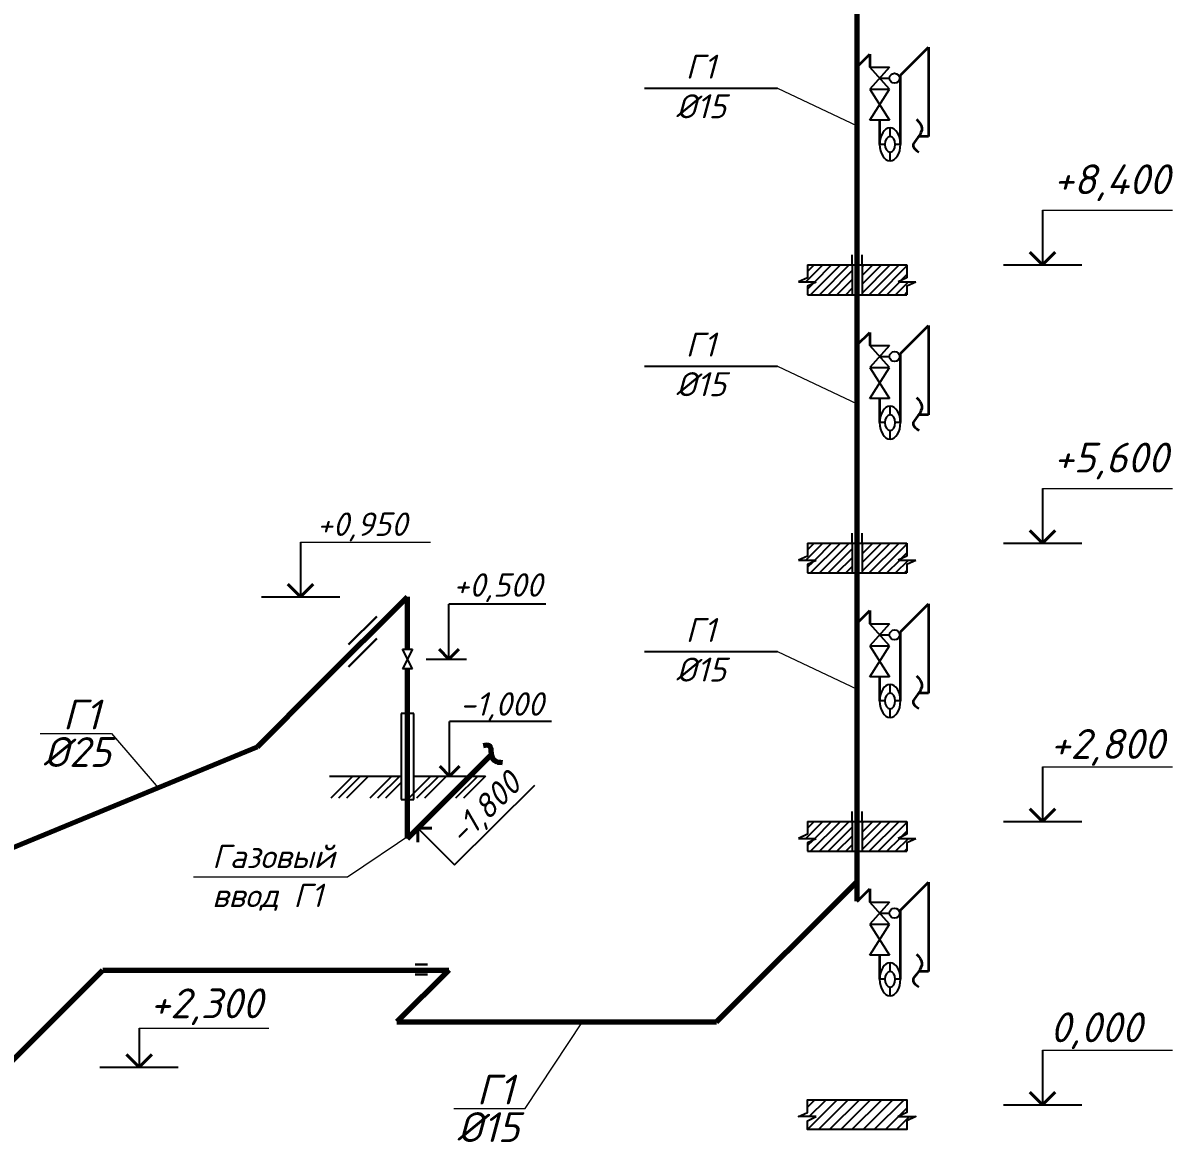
# Model space of a CAD drawing. Header units: millimetres. Extents: x -710977 to 10671, y -929782 to 89628.
# Drawn here: x -133.2 to -17.5, y 4410.8 to 4523.4 of the extents above; entities that cross this region are included whole.
import ezdxf

# ---------------------------------------------------------------- set-up
doc = ezdxf.new("R2010")
doc.units = ezdxf.units.MM
doc.header["$LTSCALE"] = 0.4
doc.layers.add('аксонометрия', color=84, linetype='Continuous')
doc.layers.add('кварталыИнфо', color=7, linetype='Continuous')
doc.layers.add('Надписи', color=7, linetype='Continuous', lineweight=20)
doc.styles.add('Zhenka', font='isocpeur.ttf', dxfattribs={"height": 400})
doc.styles.add('группа', font='isocpeui.ttf')
doc.styles.add('Курсив', font='isocpeui.ttf')
doc.styles.add('текстовый', font='isocpeui.ttf', dxfattribs={"height": 5})
pattern_1 = [(45, (-554.93565, 4307.68764), (-0.44194174, 0.44194174), [])]
pattern_2 = [(45, (-554.93565, 4335.68764), (-0.44194174, 0.44194174), [])]

msp = doc.modelspace()

# ---------------------------------------------------------------- hatches: boundary and pattern name
at = {"layer": 'аксонометрия', "lineweight": 25}
h = msp.add_hatch(dxfattribs=at)
h.set_pattern_fill('ANSI31', scale=5, style=0)
h.set_pattern_definition([(45, (-554.93565, 4363.68764), (-0.44194174, 0.44194174), [])])
h.paths.add_polyline_path([(-49.792, 4496.066), (-49.792, 4499.066), (-54.292, 4499.066), (-54.292, 4497.774), (-55.179, 4497.366), (-53.405, 4497.366), (-54.292, 4496.958), (-54.292, 4496.066)])
h = msp.add_hatch(dxfattribs=at)
h.set_pattern_fill('ANSI31', scale=5, style=0)
h.set_pattern_definition(pattern_2)
h.paths.add_polyline_path([(-43.405, 4497.366), (-45.179, 4497.366), (-44.292, 4497.774), (-44.292, 4499.066), (-48.792, 4499.066), (-48.792, 4496.066), (-44.292, 4496.066), (-44.292, 4496.958)])
h = msp.add_hatch(dxfattribs=at)
h.set_pattern_fill('ANSI31', scale=5, style=0)
h.set_pattern_definition(pattern_2)
h.paths.add_polyline_path([(-49.792, 4468.066), (-49.792, 4471.066), (-54.292, 4471.066), (-54.292, 4469.774), (-55.179, 4469.366), (-53.405, 4469.366), (-54.292, 4468.958), (-54.292, 4468.066)])
h = msp.add_hatch(dxfattribs=at)
h.set_pattern_fill('ANSI31', scale=5, style=0)
h.set_pattern_definition(pattern_1)
h.paths.add_polyline_path([(-43.405, 4469.366), (-45.179, 4469.366), (-44.292, 4469.774), (-44.292, 4471.066), (-48.792, 4471.066), (-48.792, 4468.066), (-44.292, 4468.066), (-44.292, 4468.958)])
h = msp.add_hatch(dxfattribs=at)
h.set_pattern_fill('ANSI31', scale=5, style=0)
h.set_pattern_definition(pattern_1)
h.paths.add_polyline_path([(-49.792, 4440.066), (-49.792, 4443.066), (-54.292, 4443.066), (-54.292, 4441.774), (-55.179, 4441.366), (-53.405, 4441.366), (-54.292, 4440.958), (-54.292, 4440.066)])
h = msp.add_hatch(dxfattribs=at)
h.set_pattern_fill('ANSI31', scale=5, style=0)
h.set_pattern_definition([(45, (-554.93565, 4279.68764), (-0.44194174, 0.44194174), [])])
h.paths.add_polyline_path([(-43.405, 4441.366), (-45.179, 4441.366), (-44.292, 4441.774), (-44.292, 4443.066), (-48.792, 4443.066), (-48.792, 4440.066), (-44.292, 4440.066), (-44.292, 4440.958)])
at = {"layer": 'кварталыИнфо', "ltscale": 0.12}
h = msp.add_hatch(dxfattribs=at)
h.set_pattern_fill('ANSI31', color=256, scale=0.25)
h.set_pattern_definition([(45, (-671.68064, 185.7497), (-0.56126601, 0.56126601), [])])
h.paths.add_polyline_path([(-53.405, 4413.366), (-55.179, 4413.366), (-54.292, 4413.774), (-54.292, 4415.066), (-44.292, 4415.066), (-44.292, 4413.774), (-45.179, 4413.366), (-43.405, 4413.366), (-44.292, 4412.958), (-44.292, 4412.066), (-54.292, 4412.066), (-54.292, 4412.958)])

# ---------------------------------------------------------------- linework, layer by layer
at = {"color": 7, "lineweight": 35}
for p, q in [((-49.292, 4519.006), (-48.019, 4520.278)), ((-48.019, 4520.278), (-48.019, 4518.941)), ((-44.934, 4518.141), (-42.106, 4520.97)), ((-42.106, 4520.97), (-42.106, 4511.97)), ((-44.934, 4511.191), (-44.934, 4518.141)), ((-47.034, 4513.621), (-47.034, 4511.191)), ((-42.106, 4511.97), (-43.106, 4511.97)), ((-44.934, 4490.141), (-42.106, 4492.97)), ((-42.106, 4492.97), (-42.106, 4483.97)), ((-49.292, 4491.006), (-48.019, 4492.278)), ((-48.019, 4492.278), (-48.019, 4490.941)), ((-44.934, 4483.191), (-44.934, 4490.141)), ((-47.034, 4485.621), (-47.034, 4483.191)), ((-42.106, 4483.97), (-43.106, 4483.97)), ((-44.934, 4462.141), (-42.106, 4464.97)), ((-42.106, 4464.97), (-42.106, 4455.97)), ((-49.292, 4463.006), (-48.019, 4464.278)), ((-48.019, 4464.278), (-48.019, 4462.941)), ((-44.934, 4455.191), (-44.934, 4462.141)), ((-47.034, 4457.621), (-47.034, 4455.191)), ((-42.106, 4455.97), (-43.106, 4455.97)), ((-44.934, 4434.141), (-42.106, 4436.97)), ((-42.106, 4436.97), (-42.106, 4427.97)), ((-49.292, 4435.006), (-48.019, 4436.278)), ((-48.019, 4436.278), (-48.019, 4434.941)), ((-44.934, 4427.191), (-44.934, 4434.141)), ((-47.034, 4429.621), (-47.034, 4427.191)), ((-42.106, 4427.97), (-43.106, 4427.97))]:
    msp.add_line(p, q, dxfattribs=at)
at = {"lineweight": 25}
for p, q in [((-70.7, 4516.83), (-57.312, 4516.83)), ((-70.7, 4516.83), (-57.312, 4516.83)), ((-70.7, 4488.869), (-57.312, 4488.869)), ((-70.7, 4488.869), (-57.312, 4488.869)), ((-70.7, 4460.154), (-57.312, 4460.154)), ((-70.7, 4460.154), (-57.312, 4460.154))]:
    msp.add_line(p, q, dxfattribs=at)
at = {"color": 7, "lineweight": 20}
for p, q in [((-30.634, 4504.569), (-17.582, 4504.569)), ((-30.634, 4476.569), (-17.582, 4476.569)), ((-105.285, 4471.173), (-92.233, 4471.173)), ((-131.502, 4451.909), (-124.323, 4451.909)), ((-124.323, 4451.909), (-119.607, 4446.449)), ((-30.634, 4448.569), (-17.582, 4448.569)), ((-100.557, 4437.504), (-93.878, 4442.003)), ((-116.051, 4437.504), (-100.557, 4437.504)), ((-121.538, 4422.26), (-108.486, 4422.26)), ((-82.692, 4414.173), (-76.93, 4422.894)), ((-30.634, 4420.059), (-17.582, 4420.059)), ((-89.871, 4414.173), (-82.692, 4414.173))]:
    msp.add_line(p, q, dxfattribs=at)
at = {"color": 7, "lineweight": 25}
for p, q in [((-30.634, 4504.569), (-30.634, 4499.066)), ((-34.578, 4499.066), (-26.69, 4499.066)), ((-30.634, 4476.569), (-30.634, 4471.066)), ((-105.285, 4471.173), (-105.285, 4465.669)), ((-34.578, 4471.066), (-26.69, 4471.066)), ((-109.229, 4465.669), (-101.341, 4465.669)), ((-80.601, 4464.935), (-90.363, 4464.935)), ((-90.363, 4459.409), (-90.363, 4464.935)), ((-92.647, 4459.409), (-88.601, 4459.409)), ((-80.059, 4453.115), (-90.308, 4453.115)), ((-90.308, 4447.63), (-90.308, 4453.115)), ((-30.634, 4448.569), (-30.634, 4443.066)), ((-89.803, 4438.688), (-81.716, 4446.733)), ((-34.578, 4443.066), (-26.69, 4443.066)), ((-93.499, 4442.383), (-89.802, 4438.689)), ((-121.538, 4422.26), (-121.538, 4418.361)), ((-30.634, 4420.059), (-30.634, 4414.556)), ((-125.482, 4418.361), (-117.594, 4418.361)), ((-34.578, 4414.556), (-26.69, 4414.556))]:
    msp.add_line(p, q, dxfattribs=at)
at = {"lineweight": 30}
for p, q in [((-100.457, 4460.856), (-97.625, 4463.687)), ((-97.625, 4461.466), (-100.457, 4458.635)), ((-93.753, 4428.673), (-92.513, 4428.673)), ((-92.513, 4427.673), (-93.753, 4427.673))]:
    msp.add_line(p, q, dxfattribs=at)
at = {"ltscale": 100}
for p, q in [((-93.905, 4453.913), (-95.161, 4453.913)), ((-95.161, 4453.913), (-95.161, 4445.275)), ((-93.905, 4445.275), (-93.905, 4453.913)), ((-95.161, 4445.275), (-93.905, 4445.275))]:
    msp.add_line(p, q, dxfattribs=at)
for p, q in [((-102.386, 4447.63), (-95.161, 4447.63)), ((-100.03, 4447.63), (-102.251, 4445.409)), ((-99.245, 4447.63), (-101.466, 4445.409)), ((-98.459, 4447.63), (-100.68, 4445.409)), ((-96.103, 4447.63), (-98.325, 4445.409)), ((-95.318, 4447.63), (-97.539, 4445.409)), ((-92.177, 4447.63), (-94.398, 4445.409)), ((-93.905, 4447.63), (-86.68, 4447.63)), ((-91.392, 4447.63), (-93.613, 4445.409)), ((-90.607, 4447.63), (-92.828, 4445.409)), ((-88.251, 4447.63), (-90.472, 4445.409)), ((-87.466, 4447.63), (-89.687, 4445.409)), ((-86.68, 4447.63), (-88.901, 4445.409)), ((-95.161, 4447.002), (-96.754, 4445.409))]:
    msp.add_line(p, q)
at = {"color": 7, "lineweight": 35}
for points in [[(-43.311, 4513.721), (-42.785, 4512.846), (-43.173, 4511.88), (-43.672, 4510.996), (-43.094, 4510.417)], [(-43.311, 4485.721), (-42.785, 4484.846), (-43.173, 4483.88), (-43.672, 4482.996), (-43.094, 4482.417)], [(-43.311, 4457.721), (-42.785, 4456.846), (-43.173, 4455.88), (-43.672, 4454.996), (-43.094, 4454.417)], [(-43.311, 4429.721), (-42.785, 4428.846), (-43.173, 4427.88), (-43.672, 4426.996), (-43.094, 4426.417)]]:
    msp.add_spline(points, degree=3, dxfattribs=at)
at = {"layer": 'аксонометрия', "color": 7, "lineweight": 70}
msp.add_line((-49.292, 4435.036), (-49.292, 4659.036), dxfattribs=at)
at = {"layer": 'аксонометрия', "color": 7, "lineweight": 20}
for p, q in [((-57.312, 4516.83), (-49.292, 4513.046)), ((-57.312, 4488.869), (-49.292, 4485.085)), ((-57.312, 4460.154), (-49.292, 4456.37))]:
    msp.add_line(p, q, dxfattribs=at)
at = {"layer": 'аксонометрия', "color": 7, "lineweight": 25}
for p, q in [((-47.034, 4517.841), (-46.034, 4517.841)), ((-45.984, 4511.977), (-45.984, 4512.844)), ((-46.505, 4511.191), (-47.034, 4511.191)), ((-44.934, 4511.191), (-45.463, 4511.191)), ((-45.984, 4509.539), (-45.984, 4510.406)), ((-49.792, 4499.066), (-49.792, 4500.066)), ((-48.792, 4499.066), (-48.792, 4500.066)), ((-54.292, 4499.066), (-44.292, 4499.066)), ((-54.292, 4499.066), (-54.292, 4497.774)), ((-49.792, 4499.066), (-49.792, 4496.066)), ((-48.792, 4499.066), (-48.792, 4496.066)), ((-44.292, 4499.066), (-44.292, 4497.774)), ((-54.292, 4497.774), (-55.179, 4497.366)), ((-55.179, 4497.366), (-53.405, 4497.366)), ((-54.292, 4496.958), (-53.405, 4497.366)), ((-44.292, 4497.774), (-45.179, 4497.366)), ((-45.179, 4497.366), (-43.405, 4497.366)), ((-44.292, 4496.958), (-43.405, 4497.366)), ((-54.292, 4496.958), (-54.292, 4496.066)), ((-54.292, 4496.066), (-44.292, 4496.066)), ((-49.292, 4496.066), (-49.292, 4491.066)), ((-44.292, 4496.958), (-44.292, 4496.066)), ((-47.034, 4489.841), (-46.034, 4489.841)), ((-45.984, 4483.977), (-45.984, 4484.844)), ((-46.505, 4483.191), (-47.034, 4483.191)), ((-45.984, 4481.539), (-45.984, 4482.406)), ((-44.934, 4483.191), (-45.463, 4483.191)), ((-49.792, 4471.066), (-49.792, 4472.066)), ((-48.792, 4471.066), (-48.792, 4472.066)), ((-54.292, 4471.066), (-44.292, 4471.066)), ((-54.292, 4471.066), (-54.292, 4469.774)), ((-49.792, 4471.066), (-49.792, 4468.066)), ((-48.792, 4471.066), (-48.792, 4468.066)), ((-44.292, 4471.066), (-44.292, 4469.774)), ((-54.292, 4469.774), (-55.179, 4469.366)), ((-55.179, 4469.366), (-53.405, 4469.366)), ((-54.292, 4468.958), (-53.405, 4469.366)), ((-44.292, 4469.774), (-45.179, 4469.366)), ((-45.179, 4469.366), (-43.405, 4469.366)), ((-44.292, 4468.958), (-43.405, 4469.366)), ((-54.292, 4468.958), (-54.292, 4468.066)), ((-44.292, 4468.958), (-44.292, 4468.066)), ((-54.292, 4468.066), (-44.292, 4468.066)), ((-47.034, 4461.841), (-46.034, 4461.841)), ((-94.033, 4458.409), (-95.033, 4460.409)), ((-95.033, 4460.409), (-94.033, 4460.409)), ((-94.033, 4460.409), (-95.033, 4458.409)), ((-94.033, 4458.409), (-95.033, 4458.409)), ((-45.984, 4455.977), (-45.984, 4456.844)), ((-46.505, 4455.191), (-47.034, 4455.191)), ((-45.984, 4453.539), (-45.984, 4454.406)), ((-44.934, 4455.191), (-45.463, 4455.191)), ((-49.792, 4443.066), (-49.792, 4444.066)), ((-48.792, 4443.066), (-48.792, 4444.066)), ((-54.292, 4443.066), (-44.292, 4443.066)), ((-54.292, 4443.066), (-54.292, 4441.774)), ((-49.792, 4443.066), (-49.792, 4440.066)), ((-48.792, 4443.066), (-48.792, 4440.066)), ((-44.292, 4443.066), (-44.292, 4441.774)), ((-54.292, 4441.774), (-55.179, 4441.366)), ((-44.292, 4441.774), (-45.179, 4441.366)), ((-55.179, 4441.366), (-53.405, 4441.366)), ((-54.292, 4440.958), (-53.405, 4441.366)), ((-54.292, 4440.958), (-54.292, 4440.066)), ((-45.179, 4441.366), (-43.405, 4441.366)), ((-44.292, 4440.958), (-43.405, 4441.366)), ((-44.292, 4440.958), (-44.292, 4440.066)), ((-47.034, 4433.841), (-46.034, 4433.841)), ((-45.984, 4427.977), (-45.984, 4428.844)), ((-46.505, 4427.191), (-47.034, 4427.191)), ((-44.934, 4427.191), (-45.463, 4427.191)), ((-45.984, 4425.539), (-45.984, 4426.406))]:
    msp.add_line(p, q, dxfattribs=at)
at = {"layer": 'аксонометрия'}
msp.add_line((-54.292, 4440.066), (-44.292, 4440.066), dxfattribs=at)
at = {"layer": 'аксонометрия', "color": 7, "lineweight": 60}
for q in [(-49.292, 4439.17), (-49.292, 4435.036)]:
    msp.add_line((-49.292, 4437.036), q, dxfattribs=at)
at = {"layer": 'аксонометрия', "color": 7, "lineweight": 25}
msp.add_lwpolyline([(-53.405, 4413.366), (-55.179, 4413.366), (-54.292, 4413.774), (-54.292, 4415.066), (-44.292, 4415.066), (-44.292, 4413.774), (-45.179, 4413.366), (-43.405, 4413.366), (-44.292, 4412.958), (-44.292, 4412.066), (-54.292, 4412.066), (-54.292, 4412.958)], close=True, dxfattribs=at)
for centre in [(-45.534, 4517.841), (-45.534, 4489.841), (-45.534, 4461.841), (-45.534, 4433.841)]:
    msp.add_circle(centre, 0.5, dxfattribs=at)
at = {"layer": 'аксонометрия', "color": 7, "lineweight": 25, "extrusion": (0, 0, -1)}
for centre, major_axis, ratio in [((-45.984, 4511.191), (0, -1.653), 0.6353435), ((-45.984, 4511.191), (0, -0.786), 0.6634455), ((-45.984, 4483.191), (0, -1.653), 0.6353435), ((-45.984, 4483.191), (0, -0.786), 0.6634455), ((-45.984, 4455.191), (0, -1.653), 0.6353435), ((-45.984, 4455.191), (0, -0.786), 0.6634455), ((-45.984, 4427.191), (0, -1.653), 0.6353435), ((-45.984, 4427.191), (0, -0.786), 0.6634455)]:
    msp.add_ellipse(centre, major_axis=major_axis, ratio=ratio, dxfattribs=at)
at = {"layer": 'кварталыИнфо', "ltscale": 0.12}
for p, q in [((-48.019, 4518.941), (-46.049, 4518.941)), ((-46.049, 4516.741), (-48.019, 4518.941)), ((-46.049, 4518.941), (-48.019, 4516.741)), ((-48.019, 4516.741), (-46.049, 4516.741)), ((-48.019, 4513.621), (-46.049, 4516.741)), ((-48.019, 4516.741), (-46.049, 4513.621)), ((-46.049, 4513.621), (-48.019, 4513.621)), ((-48.019, 4490.941), (-46.049, 4490.941)), ((-46.049, 4488.741), (-48.019, 4490.941)), ((-46.049, 4490.941), (-48.019, 4488.741)), ((-48.019, 4488.741), (-46.049, 4488.741)), ((-48.019, 4485.621), (-46.049, 4488.741)), ((-48.019, 4488.741), (-46.049, 4485.621)), ((-46.049, 4485.621), (-48.019, 4485.621)), ((-48.019, 4462.941), (-46.049, 4462.941)), ((-46.049, 4460.741), (-48.019, 4462.941)), ((-46.049, 4462.941), (-48.019, 4460.741)), ((-48.019, 4460.741), (-46.049, 4460.741)), ((-48.019, 4457.621), (-46.049, 4460.741)), ((-48.019, 4460.741), (-46.049, 4457.621)), ((-46.049, 4457.621), (-48.019, 4457.621)), ((-48.019, 4434.941), (-46.049, 4434.941)), ((-46.049, 4432.741), (-48.019, 4434.941)), ((-46.049, 4434.941), (-48.019, 4432.741)), ((-48.019, 4432.741), (-46.049, 4432.741)), ((-48.019, 4429.621), (-46.049, 4432.741)), ((-48.019, 4432.741), (-46.049, 4429.621)), ((-46.049, 4429.621), (-48.019, 4429.621))]:
    msp.add_line(p, q, dxfattribs=at)
at = {"layer": 'Надписи', "color": 7, "linetype": 'ByBlock', "lineweight": 40, "ltscale": 0.2}
for p, q in [((-30.634, 4499.066), (-31.907, 4500.339)), ((-30.634, 4499.066), (-29.361, 4500.339)), ((-30.634, 4471.066), (-31.907, 4472.339)), ((-30.634, 4471.066), (-29.361, 4472.339)), ((-105.285, 4465.669), (-106.558, 4466.942)), ((-105.285, 4465.669), (-104.013, 4466.942)), ((-90.363, 4459.409), (-91.362, 4460.409)), ((-90.363, 4459.409), (-89.363, 4460.409)), ((-90.293, 4447.63), (-91.292, 4448.63)), ((-90.293, 4447.63), (-89.293, 4448.63)), ((-30.634, 4443.066), (-31.907, 4444.339)), ((-30.634, 4443.066), (-29.361, 4444.339)), ((-93.499, 4442.383), (-93.498, 4440.969)), ((-93.499, 4442.383), (-92.085, 4442.383)), ((-121.538, 4418.361), (-122.811, 4419.634)), ((-121.538, 4418.361), (-120.265, 4419.634)), ((-30.634, 4414.556), (-31.907, 4415.828)), ((-30.634, 4414.556), (-29.361, 4415.828))]:
    msp.add_line(p, q, dxfattribs=at)
at = {"layer": 'Надписи', "color": 7, "linetype": 'ByBlock', "lineweight": 70, "ltscale": 0.2}
for p, q in [((-103.437, 4456.765), (-94.533, 4465.669)), ((-103.437, 4456.765), (-109.66, 4450.542)), ((-109.66, 4450.542), (-145.08, 4435.968)), ((-94.533, 4441.348), (-86.059, 4449.822)), ((-63.434, 4422.894), (-49.292, 4437.036)), ((-134.927, 4418.361), (-125.169, 4428.119)), ((-125.169, 4428.119), (-90.389, 4428.119)), ((-90.389, 4428.119), (-95.614, 4422.894)), ((-95.614, 4422.894), (-63.434, 4422.894))]:
    msp.add_line(p, q, dxfattribs=at)
at = {"layer": 'Надписи', "linetype": 'ByBlock', "lineweight": 70, "ltscale": 0.2}
for p, q in [((-94.533, 4460.409), (-94.533, 4465.669)), ((-94.533, 4441.348), (-94.533, 4458.409))]:
    msp.add_line(p, q, dxfattribs=at)
at = {"layer": 'Надписи', "color": 7, "linetype": 'ByBlock', "lineweight": 70, "ltscale": 0.2}
msp.add_spline([(-84.973, 4448.964), (-85.751, 4449.158), (-86.072, 4449.909), (-86.286, 4450.678), (-86.928, 4450.678)], degree=3, dxfattribs=at)

# ---------------------------------------------------------------- texts
at = {"lineweight": 25, "char_height": 2.4128, "width": 11.85085, "attachment_point": 1, "style": 'группа'}
for s, insert in [('Г1', (-66.549, 4520.213)), ('%%C15', (-67.533, 4516.229)), ('Г1', (-66.549, 4492.252)), ('%%C15', (-67.533, 4488.268)), ('Г1', (-66.549, 4463.537)), ('%%C15', (-67.533, 4459.554))]:
    msp.add_mtext(s, dxfattribs=dict(at, insert=insert))
at = {"color": 7, "lineweight": 20, "attachment_point": 1}
for s, insert, char_height, width, style in [('{\\fISOCPEUR|b0|i1|c0|p34;+8,400}', (-29.543, 4509.176), 3, 14.94504, 'текстовый'), ('{\\fISOCPEUR|b0|i1|c0|p34;+5,600}', (-29.543, 4481.176), 3, 14.94504, 'текстовый'), ('{\\fISOCPEUR|b0|i1|c204|p34;Г1}', (-129.209, 4455.326), 3, 14.94504, 'текстовый'), ('{\\fISOCPEUR|b0|i1|c0|p34;+2,800}', (-29.882, 4452.365), 3, 14.94504, 'текстовый'), ('{\\fISOCPEUR|b0|i1|c204|p34;%%C25}', (-131.184, 4451.553), 3, 14.94504, 'текстовый'), ('Газовый \\Pввод Г1', (-114.185, 4440.728), 2.3558, 43.48003, 'Курсив'), ('{\\fISOCPEUR|b0|i1|c0|p34;+2,300}', (-120.447, 4426.267), 3, 14.94504, 'текстовый'), ('{\\fISOCPEUR|b0|i1|c204|p34;0\\fISOCPEUR|b0|i1|c0|p34;,\\fISOCPEUR|b0|i1|c204|p34;0\\fISOCPEUR|b0|i1|c0|p34;00}', (-29.882, 4423.855), 3, 14.94504, 'текстовый'), ('{\\fISOCPEUR|b0|i1|c204|p34;Г1}', (-87.578, 4417.589), 3, 14.94504, 'текстовый'), ('{\\fISOCPEUR|b0|i1|c204|p34;%%C\\fISOCPEUR|b0|i1|c0|p34;15}', (-89.553, 4413.816), 3, 14.94504, 'текстовый')]:
    msp.add_mtext(s, dxfattribs=dict(at, insert=insert, char_height=char_height, width=width, style=style))
at = {"color": 7, "lineweight": 25, "char_height": 2.35578, "width": 10.32106, "attachment_point": 3, "style": 'Zhenka'}
for s, insert in [('{\\fISOCPEUR|b0|i1|c204|p34;+0,950}', (-94.57, 4474.153)), ('{\\fISOCPEUR|b0|i1|c204|p34;+0,500}', (-80.97, 4468.035)), ('{\\fISOCPEUR|b0|i1|c204|p34;-1,000}', (-80.834, 4456.064))]:
    msp.add_mtext(s, dxfattribs=dict(at, insert=insert))
at = {"color": 7, "lineweight": 25, "insert": (-90.673, 4442.186), "char_height": 2.3558, "width": 10.32106, "attachment_point": 1, "rotation": 45, "style": 'Курсив'}
msp.add_mtext('-1,800', dxfattribs=at)

doc.saveas('drawing.dxf')
